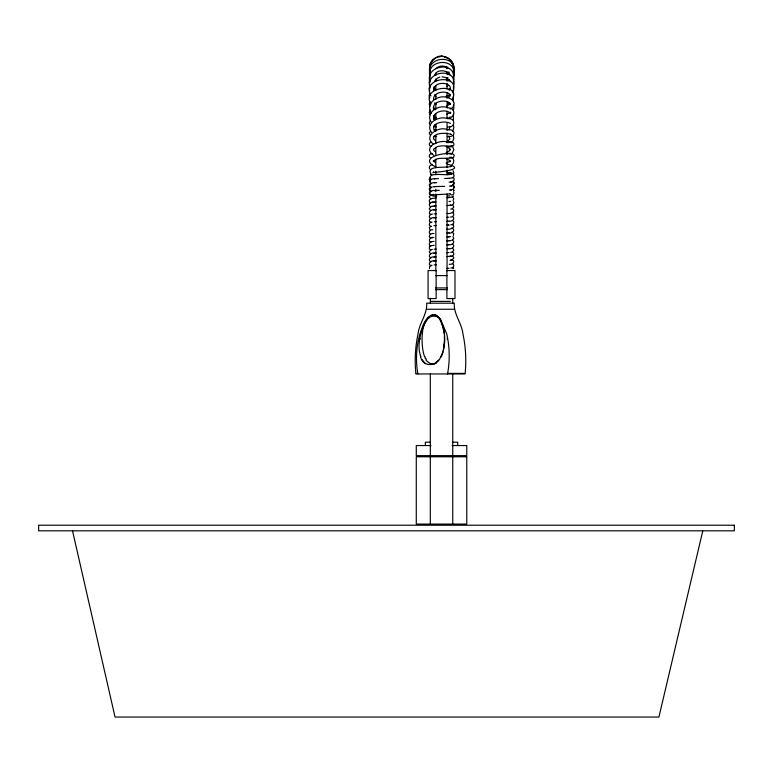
<?xml version="1.0" encoding="UTF-8"?>
<svg xmlns="http://www.w3.org/2000/svg" width="773" height="773" viewBox="0 0 773 773"><rect width="100%" height="100%" fill="white"/><g stroke="black" fill="none" stroke-linecap="round" stroke-linejoin="round"><path stroke-width="1.16" d="M447.123 339.105L447.509 337.888M439.402 318.341C445.953 329.549 446.649 345.57 440.494 357.319C436.938 367.359 421.459 367.252 420.425 355.435C413.207 335.414 436.523 289.179 444.282 333.917M444.533 340.68L444.05 346.294M465.133 373.388C466.448 360.199 465.713 346.884 462.94 333.917C461.8 323.133 453.49 314.089 454.302 303.19L426.677 303.19C427.488 314.089 419.188 323.133 418.038 333.917C415.265 346.884 414.531 360.199 415.845 373.388L417.768 373.388L417.913 373.958M433.576 171.809L432.977 172.872L433.489 172.447C438.185 172.07 468.032 169.48 447.316 164.147M433.566 99.311C433.141 91.282 447.606 90.209 450.292 94.992L449.818 96.528L448.379 97.495M453.451 74.43L453.877 71.193M453.451 82.025L453.451 75.57M453.587 76.45C453.5 60.613 424.358 66.333 430.039 82.141M430.049 88.074C424.377 70.681 457.143 67.135 453.79 84.779M453.461 87.9L453.606 82.75M453.442 71.309L453.471 65.096L452.186 62.12L447.76 57.753L441.557 55.936L438.32 56.4L432.812 59.598L429.604 65.135L429.604 71.464L429.604 65.174L430.841 62.294L435.354 57.917M433.576 90.963C433.102 80.943 450.446 81.725 450.369 88.151L449.422 90.219M453.442 94.48L453.432 88.325M429.469 67.918L429.614 72.894M453.896 72.594C457.645 53.453 424.802 55.907 430.039 74.575M429.595 70.353L429.653 75.986M449.702 118.617L449.992 116.878M453.413 119.902L453.374 114.298M429.624 73.541L429.749 79.117M453.867 79.513L453.906 74.237M443.412 350.449L444.417 343.038L444.407 335.105M453.413 102.307L453.384 96.152M429.672 79.571L429.17 82.17L429.817 85.078M702.734 531.061L658.915 717.064L115.051 717.064L72.585 531.099M451.944 153.711L453.877 149.624L452.06 145.469M453.877 187.259L453.509 188.206M447.519 373.958L447.654 373.388A89.977 80.933 -85.4 0 0 446.736 333.917L440.465 319.065L436.281 315.142L432.494 314.495C424.735 317.78 422.512 326.757 419.932 333.917A80.344 72.266 -85.4 0 0 417.768 373.388M443.132 351.937L441.992 355.203M441.567 355.57L440.987 356.701M453.365 174.621L453.828 172.553L452.978 170.62M450.176 113.09L450.466 112.298L450.582 113.264L450.031 112.732C443.412 107.805 429.885 113.737 434.416 120.008M453.819 183.607L452.534 185.085M429.769 85.61L429.189 88.364L429.72 90.741M446.311 68.604L446.862 67.241M453.79 75.938C458.031 56.844 424.754 58.574 430.039 77.648M441.325 356.904L441.615 356.295M453.336 110.771L453.877 107.853L453.432 104.896M429.885 92.924L429.179 95.437L429.827 97.978M452.543 131.642L453.886 127.642L453.278 124.714M450.533 166.755L451.297 166.127C447.896 168.794 425.227 164.185 431.054 174.321M452.534 92.654C461.781 73.358 420.705 76.459 430.89 95.9M449.287 79.793L448.069 80.952M452.05 142.754L453.838 138.541L453.355 135.758M453.365 235.523L453.78 233.61L451.954 232.026M438.504 360.102L434.329 363.764M433.324 194.216L432.474 194.902L449.557 193.936M434.697 74.826C437.74 68.034 449.026 70.942 450.089 75.136M430.049 101.447L429.179 104.104L429.923 106.365M434.677 80.943L437.76 77.947L439.798 77.116M438.31 317.597L438.069 317.065C419.295 309.934 420.541 346.304 424.454 356.295L425.276 356.904L424.918 358.005L426.338 359.068L425.913 360.025L427.189 361.368L429.914 363.416L432.919 364.083M434.349 202.082C431.257 200.912 426.802 205.232 430.976 206.893M432.126 245.534C429.295 245.254 428 249.302 430.976 250.075M448.823 95.292L447.577 96.838M446.949 213.425C449.615 214.343 456.65 211.773 452.553 208.691M432.841 60.052L429.604 65.367L429.604 71.474M447.49 127.014C455.78 128.115 455.993 117.602 447.567 118.656C439.383 115.351 424.648 122.946 431.45 132.521M450.311 256.307L449.876 256.414C452.514 257.042 455.635 253.476 452.553 251.901M448.852 102.867L447.635 104.355M449.103 129.854L449.828 126.55M447.954 74.768L449.297 73.271M431.392 363.919L434.484 363.87M451.79 164.978C454.35 163.209 454.534 159.19 451.915 157.354M453.548 196.033L452.389 196.96L448.765 197.598M430.213 110.056L429.189 112.414L430.107 114.829M450.785 174.389L451.751 173.896C448.031 176.553 425.527 170.804 431.092 179.578M430.31 177.201L429.199 179.239L430.02 181.423M453.017 200.478L453.877 198.729L452.389 196.835M450.707 112.346L446.707 114.172M436.04 363.358L435.363 363.629M447.828 141.198L449.857 138.947L448.9 136M452.079 99.736C462.447 82.334 420.232 85.861 430.87 104.084M430.435 120.549L429.179 123.004L430.252 125.081M430.117 187.385L429.17 189.085L430.194 190.738L429.788 190.448M436.02 68.478C439.325 65.222 444.649 65.29 448.04 68.169M435.286 162.63L433.489 160.6L433.527 161.499L433.808 160.504L433.344 161.238C437.866 156.001 447.248 159.953 453.703 157.228C456.186 153.363 449.442 153.093 447.209 153.383M429.798 203.338L430.59 202.758M452.456 212.633L453.258 212.053M429.778 246.529L430.58 245.949M446.234 78.827L448.002 77.658M430.667 131.072L429.179 133.13L430.435 135.314M430.696 183.075L429.179 184.931L430.02 186.699M450.108 109.032C455.519 107.563 455.403 99.949 449.944 98.625C440.658 92.721 424.377 102.133 431.295 113.196M430.754 190.912C426 194.013 433.972 197.144 436.803 196.052M451.78 259.941L453.867 258.037L452.736 255.95M451.181 142.657L451.79 142.396L447.036 142.619M448.166 85.619L446.523 86.528M448.784 89.707L450.446 88.827M430.832 206.575L429.199 208.865L430.725 210.729M450.427 94.499L446.089 96.325M452.215 208.816L453.848 207.038L452.765 204.922M452.215 251.998L453.857 250.22L452.775 248.114M430.832 249.776L429.179 252.046L430.716 253.902M448.263 173.683L450.292 172.389L449.983 173.307L449.702 172.514L450.147 173.326L446.436 171.625M446.069 152.629L449.403 150.783L450.041 149.005L449.654 150.619L449.683 148.648L446.176 146.464M436.339 57.521L441.509 56.303M431.015 194.757L429.179 196.912L431.005 199.038M451.558 154.03L451.017 154.107C442.398 151.808 417.575 158.9 436.31 167.123M432.001 164.736C429.479 164.91 428.049 168.408 430.648 169.645M446.61 106.133L450.562 103.775L450.128 104.539L450.408 103.524L450.485 104.432L449.838 103.089C444.861 98.519 431.208 101.939 433.827 109.447M446.156 163.316L450.108 161.006L449.673 161.75L449.963 160.755L450.031 161.644L449.094 160.05L446.272 158.88M451.915 240.306L453.761 238.77L453.007 236.509M431.189 226.131L429.295 227.639L430.001 229.9M431.643 187.143L429.633 189.124L430.832 191.192M447.625 117.989C455.848 118.346 456.041 107.476 447.712 107.785C438.842 103.737 424.532 113.022 431.547 122.646M431.46 206.449L432.368 206.227M450.678 209.154L451.606 208.942M451.326 256.076L446.958 256.607M451.161 260.086L450.514 260.23M450.707 181.984C453.751 182.737 455.886 178.273 452.476 177.355M451.451 185.733L450.91 185.897M450.669 189.849L451.674 189.617M432.339 198.381C429.691 198.052 427.817 201.83 430.754 202.893M431.73 202.507L432.745 202.275M432.02 222.015C429.16 221.774 428.068 225.958 431.102 226.537M450.756 224.837C453.084 225.107 455.239 221.919 452.707 220.585M432.822 229.745C430.522 229.223 427.662 232.364 430.203 233.948M431.778 237.852L432.783 237.62M432.329 241.572C429.662 241.244 427.836 245.012 430.764 246.085M450.07 260.269L452.263 259.834M432.03 265.197L429.701 266.27L429.498 268.637M450.765 268.047C453.113 268.318 455.21 265.11 452.688 263.777M450.524 217.039C452.862 217.348 455.326 214.218 452.746 212.749M431.469 249.631L432.368 249.437M420.744 356.691L420.425 355.435M450.359 205.241L449.925 205.338C451.925 205.657 455.113 203.628 453.365 201.482M450.669 252.336L451.606 252.143M433.73 119.09L436.011 118.646M431.392 142.203C428.773 142.145 428.474 146.126 431.121 146.358M449.963 240.664L448.775 240.78M432.407 214.092C429.382 213.599 427.856 218.034 431.16 218.701M447.441 136.657C455.712 137.565 456.63 128.888 447.509 129.7C438.755 125.613 422.493 136.164 433.431 144.193M432.242 153.634C429.527 153.035 427.836 157.083 430.851 157.827M439.364 190.342L436.938 190.438M432.542 241.553L434.02 241.369M434.716 178.814C432.117 177.945 427.459 181.172 430.87 183.375M449.5 178.234C457.732 178.418 453.567 170.872 447.296 172.785M434.88 182.737C432.146 181.887 427.266 185.182 431.063 187.414L430.261 186.844M451.422 181.916L449.103 182.177M432.716 186.892L434.687 186.67M449.528 186.09C452.649 187.066 456.582 182.853 452.485 181.162L453.809 182.602M434.861 190.593C432.136 189.578 427.295 193.105 431.025 195.24M449.355 190.023C452.418 190.999 456.746 186.805 452.437 185.201M448.968 201.502L450.64 201.299M432.948 206.178L434.523 205.985M450.881 205.203L446.929 205.579M434.329 209.937C431.266 208.749 426.812 213.019 430.938 214.73M434.3 217.783C431.305 216.682 426.802 220.807 430.89 222.556M449.229 221.088C451.905 221.948 455.935 218.411 452.524 216.527M433.991 233.514C431.46 232.77 427.16 235.891 430.368 238.016M448.804 232.934C452.186 234.267 456.283 229.223 451.732 228.074M433.827 237.475C430.716 236.403 427.054 240.857 431.015 242.249M448.611 236.867L450.601 236.644M450.843 240.558L446.659 240.934M448.582 244.741C451.384 245.621 456.234 242.181 452.389 240.017M448.746 248.655C451.374 249.544 456.08 246.229 452.591 244.055M434.329 253.119C431.305 251.988 426.783 256.201 430.928 257.911M434.484 257.023C431.315 255.902 426.638 260.308 431.141 261.892M434.281 260.974C431.305 259.883 426.822 264.008 430.88 265.767M449.239 264.289C451.944 265.149 455.925 261.603 452.505 259.728M433.914 130.173L436.146 129.912M432.754 245.476L434.213 245.302M432.542 198.352L436.339 197.994M434.242 190.651L436.764 190.458M434.378 178.843L438.494 178.602M434.581 182.757L436.745 182.592M434.407 186.689L436.822 186.515M449.654 195.878L447.403 196.042M446.91 197.724L449.132 197.559M433.856 202.12L436.107 201.966M434.049 206.024L436.243 205.86M433.885 209.976L436.436 209.792M434.078 213.879L436.552 213.696M433.914 217.831L436.416 217.628M446.726 217.397L449.026 217.203M434.465 221.696L436.532 221.542M446.581 221.32L448.862 221.126M433.962 225.677L436.387 225.474M446.862 225.214L449.065 225.049M446.697 225.252L448.833 225.098M446.552 229.175C449.306 229.832 456.824 227.784 452.466 224.373L453.278 224.943M446.668 233.088L449.103 232.905M446.775 237.002L448.939 236.847M446.784 244.857L448.968 244.703M434.049 249.225L436.243 249.07M446.929 248.761L449.161 248.606M433.885 253.177L436.436 252.964M446.813 252.703L448.997 252.539M434.088 257.08L436.272 256.926M433.933 261.023L436.407 260.82M434.126 264.926L436.523 264.743M449.074 268.26L446.862 268.415M449.297 178.254L444.659 178.505M436.619 186.525L444.649 186.351M447.238 146.532C456.138 148.754 456.273 139.797 447.277 141.981C439.325 139.295 421.498 147.266 433.837 155.383M436.494 270.54L428.068 270.54L428.068 298.581L436.136 298.581L436.136 270.54M446.552 270.54L454.978 270.54L454.978 298.581L446.891 298.581L446.891 270.54M435.537 275.594L447.49 275.594M435.537 287.933L447.49 287.933M435.537 289.614L447.49 289.614M430.59 301.393L450.388 301.393M426.677 309.239L454.302 309.239M420.116 339.105L420.193 338.535M447.654 373.388L464.302 373.388M415.932 373.958L465.046 373.958M430.078 442.195L425.334 442.195L425.334 445.557M452.968 442.195L457.713 442.195L457.713 445.557M430.928 445.557L416.28 445.557L416.28 455.655L466.766 455.655L466.766 445.557L452.118 445.557M449.287 157.392L451.944 157.634L450.92 157.161M442.011 76.827L446.408 77.638L450.118 80.817M436.262 136.579L433.73 136.28M441.528 56.294C447.944 56.187 453.877 61.589 453.857 68.101M436.146 127.139L433.576 126.627M436.04 117.641L433.44 116.926M435.131 109.679L433.276 109.032M444.717 57.086L447.712 58.323M435.431 151.808L433.827 150.474L433.537 149.286L437.421 146.512L442.04 145.826L452.05 146.184L451.113 145.768M434.291 125.1L435.943 126.096M430.648 174.07L431.807 174.795M425.508 363.793L421.903 359.455M433.373 115.515L435.885 117.148M433.315 107.418L435.846 109.157M435.595 140.937C434.648 139.787 433.324 139.246 433.576 137.942L433.527 138.338C433.769 132.927 444.794 132.454 450.475 134.183L451.442 134.589L450.601 134.087M452.669 185.211L453.703 185.945M453.258 268.125L452.466 267.545L453.587 268.521M434.117 88.325L435.808 89.62M453.49 189.694L454.147 190.467M453.065 185.501L453.867 186.757M435.895 131.323C427.633 124.501 443.277 119.583 450.234 123.332L450.437 123.332M453.249 189.578L453.799 190.419M434.59 102.896L435.953 104.481M434.668 94.75L436.011 96.403M450.92 61.125L453.451 65.753L453.877 68.913M429.189 317.065L429.44 317.597L427.846 318.292M433.856 87.001L434.697 88.963M452.746 298.185L452.746 302.997M452.746 373.91L452.746 455.655M452.746 456.775L452.746 524.094M447.055 66.749L447.055 68.71M447.055 71.986L447.055 74.285M447.055 77.735L447.055 81.184M447.055 83.465L447.055 89.175M447.055 92.605L447.055 98.316M447.055 101.843L447.055 107.795M447.055 111.37L447.055 118.511M447.055 123.274L447.055 130.511M447.055 132.927L447.055 142.58M447.055 146.194L447.055 154.59M447.055 158.165L447.055 167.683M447.055 170.07L447.055 174.833M447.055 193.984L447.055 270.782M435.837 73.164L435.837 75.464M435.837 78.914L435.837 81.204M435.837 85.774L435.837 90.344M435.837 94.915L435.837 99.475M435.837 103.051L435.837 109.003M435.837 113.766L435.837 119.718M435.837 124.501L435.837 130.531M435.837 135.352L435.837 143.788M435.837 147.411L435.837 155.788M435.837 159.354L435.837 167.693M435.837 171.258L435.837 174.833M435.837 189.182L435.837 191.588M435.837 193.984L435.837 270.782M430.31 298.185L430.31 302.997M430.31 373.91L430.31 455.655M430.31 456.775L430.31 524.094M453.393 191.627A1.961 1.933 -54.3 0 1 452.949 194.699A1.961 1.933 -54.3 0 1 450.118 193.511M448.852 72.092L447.499 73.812L448.823 72.16M466.766 456.775L416.28 456.775L416.28 524.094L466.766 524.094L466.766 456.775M734.35 525.215L38.65 525.215L38.65 530.819L734.35 530.819L734.35 525.215"/></g></svg>
